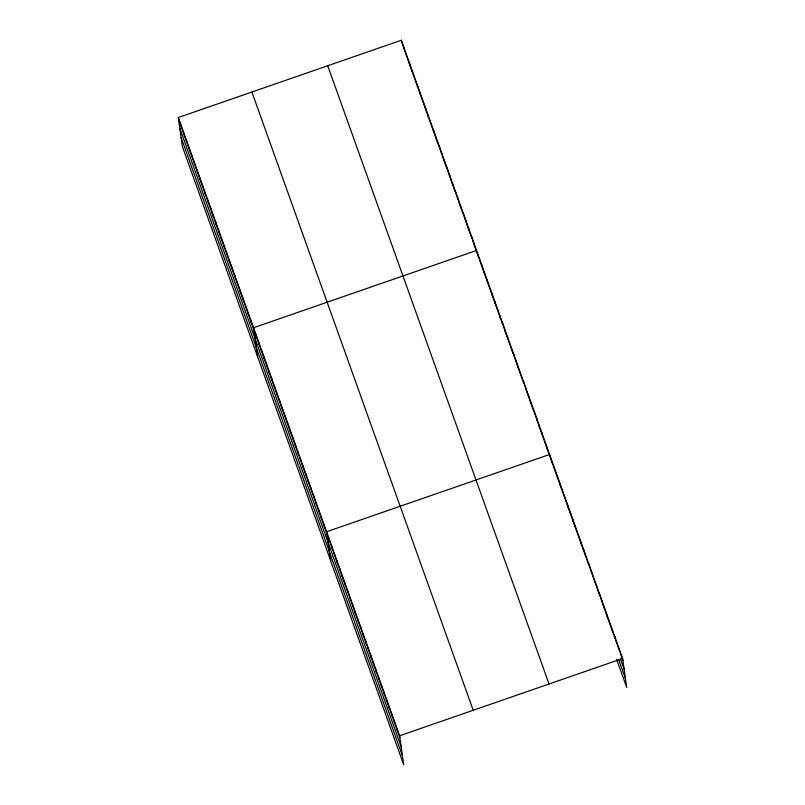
<?xml version="1.0" encoding="UTF-8"?>
<svg xmlns="http://www.w3.org/2000/svg" width="805" height="805" viewBox="0 0 805 805"><rect width="100%" height="100%" fill="white"/><g stroke="black" fill="none" stroke-linecap="round" stroke-linejoin="round"><path stroke-width="1.21" d="M178.297 117.53L399.612 735.77L403.687 764.75L182.363 146.5L178.297 117.53L401.313 40.25L622.637 658.5L626.703 687.47L616.65 659.365M399.612 735.77L622.637 658.5M404.643 50.665L406.565 56.028M406.948 57.105L412.321 72.118L412.069 70.277M412.703 73.195L414.625 78.548M415.008 79.625L420.381 94.638L420.13 92.796M420.774 95.715L422.685 101.078M423.078 102.144L428.451 117.158L428.19 115.326M428.834 118.234L430.756 123.598M431.138 124.664L433.825 132.171L433.563 130.34M434.207 133.248L436.511 139.688L436.25 137.846M436.894 140.754L438.816 146.118M442.267 155.768L446.876 168.637M450.327 178.287L454.936 191.157M458.397 200.817L463.006 213.687M466.457 223.337L471.066 236.207M474.517 245.857L479.056 258.536M479.428 259.582L484.65 274.153L484.389 272.311M485.023 275.189L489.49 287.687M489.863 288.723L497.691 310.589L497.43 308.748M498.064 311.626L502.531 324.113M505.892 333.481L508.126 339.73L507.864 337.889M508.498 340.767L512.966 353.264M516.317 362.632L518.561 368.881L518.299 367.04M518.933 369.918L520.795 375.12M521.167 376.166L523.401 382.405M529.358 399.059L531.23 404.271M531.602 405.307L533.836 411.556M539.793 428.21L544.271 440.697M544.643 441.744L554.705 469.848M555.078 470.885L560.29 485.465L560.028 483.624M560.662 486.502L562.896 492.751M563.269 493.787L565.14 498.989M565.513 500.036L570.725 514.606L570.463 512.765M571.097 515.643L573.331 521.892L573.08 520.05M573.703 522.938L575.565 528.14M575.937 529.177L578.181 535.426M578.554 536.462L583.766 551.043L583.504 549.201M584.138 552.079L586 557.281M586.372 558.328L588.616 564.567M594.573 581.23L599.041 593.718M602.402 603.086L604.636 609.335L604.374 607.493M605.008 610.371L609.476 622.859M609.848 623.905L615.07 638.476L614.809 636.634M615.443 639.522L617.304 644.725M617.677 645.761L619.91 652.01M620.283 653.046L622.889 660.331M620.424 658.882L624.157 669.287M618.743 659.778L625.445 678.514M327.716 65.748L549.04 683.998M251.895 92.022L473.209 710.272M178.549 119.361L399.874 737.611M179.807 128.317L401.132 746.567M181.105 137.544L402.43 755.794M612.202 629.349L612.464 631.19M606.98 614.779L607.242 616.62M601.768 600.208L602.029 602.039L599.162 592.923M596.555 585.638L596.807 587.469M593.939 578.342L594.201 580.184L588.727 563.772M591.333 571.057L591.595 572.898M580.898 541.916L581.16 543.747M567.857 505.48L568.119 507.321M557.422 476.339L557.684 478.17M552.21 461.758L552.461 463.6M549.855 456.314L549.604 454.473L326.578 531.753L330.654 560.733M546.987 447.188L547.249 449.029M541.775 432.617L542.037 434.459M539.169 425.332L539.42 427.173L533.946 410.761M536.553 418.047L536.814 419.878M528.734 396.181L528.986 398.022L523.512 381.61M526.128 388.896L526.379 390.737M515.693 359.755L515.945 361.586L513.077 352.469M505.258 330.603L505.51 332.445L502.652 323.318M500.036 316.033L500.297 317.874M494.823 301.462L495.085 303.294M492.217 294.177L492.469 296.009M486.995 279.597L487.256 281.438M481.782 265.026L482.034 266.868M476.822 252.297L476.56 250.456L253.545 327.726L257.61 356.706M473.873 242.949L474.135 244.78L471.187 235.442M468.5 227.936L468.762 229.767M465.813 220.429L466.075 222.261L463.127 212.923M460.44 205.406L460.702 207.247M457.753 197.899L458.015 199.741L455.067 190.393M452.38 182.886L452.631 184.727M449.693 175.379L449.945 177.221L447.006 167.873M444.31 160.366L444.571 162.208M441.623 152.859L441.885 154.701L438.936 145.353M425.503 107.82L425.765 109.651M417.443 85.29L417.694 87.131M409.373 62.77L409.634 64.611M403.999 47.757L404.261 49.598L401.313 40.25M397.006 728.485L397.268 730.326M394.4 721.2L394.651 723.041M391.783 713.914L392.045 715.756M389.177 706.629L389.439 708.47M386.571 699.344L386.833 701.175M383.965 692.059L384.216 693.89M381.359 684.763L381.61 686.605M378.742 677.478L379.004 679.319M376.136 670.193L376.398 672.034M373.53 662.907L373.792 664.749M370.924 655.622L371.175 657.464M368.308 648.337L368.569 650.178M365.701 641.052L365.963 642.883M363.095 633.766L363.357 635.598M360.489 626.471L360.741 628.313M357.883 619.186L358.134 621.027M355.267 611.901L355.528 613.742M352.66 604.615L352.922 606.457M350.054 597.33L350.316 599.172M347.448 590.045L347.7 591.886M344.832 582.76L345.093 584.591M342.226 575.474L342.487 577.306M339.619 568.179L339.881 570.021M337.013 560.894L337.265 562.735M334.407 553.609L334.659 555.45M331.791 546.323L332.052 548.165M329.185 539.038L329.446 540.88M323.972 524.468L324.224 526.299M321.356 517.182L321.618 519.014M318.75 509.897L319.011 511.728M316.144 502.602L316.405 504.443M313.537 495.317L313.789 497.158M310.931 488.031L311.183 489.873M308.315 480.746L308.577 482.587M305.709 473.461L305.97 475.302M303.103 466.175L303.364 468.007M300.496 458.89L300.748 460.722M297.88 451.605L298.142 453.436M295.274 444.31L295.536 446.151M292.668 437.024L292.929 438.866M290.062 429.739L290.313 431.581M287.455 422.454L287.707 424.295M284.839 415.169L285.101 417.01M282.233 407.883L282.495 409.715M279.627 400.598L279.888 402.43M277.021 393.313L277.272 395.144M274.404 386.018L274.666 387.859M271.798 378.732L272.06 380.574M269.192 371.447L269.454 373.289M266.586 364.162L266.837 366.003M263.98 356.877L264.231 358.718M261.363 349.591L261.625 351.423M258.757 342.306L259.019 344.138M256.151 335.021L256.413 336.852M250.858 320.219L251.11 322.06M248.171 312.712L248.423 314.554M245.475 305.206L245.736 307.047M242.788 297.699L243.05 299.541M240.101 290.192L240.363 292.034M237.415 282.686L237.676 284.527M234.728 275.179L234.99 277.021M232.041 267.673L232.303 269.514M229.355 260.166L229.616 262.007M226.668 252.659L226.93 254.491M223.981 245.153L224.243 246.984M221.294 237.646L221.546 239.477M218.608 230.139L218.859 231.971M215.921 222.623L216.173 224.464M213.234 215.116L213.486 216.958M210.538 207.61L210.799 209.451M207.851 200.103L208.113 201.944M205.164 192.596L205.426 194.438M202.478 185.09L202.739 186.931M199.791 177.583L200.053 179.424M197.104 170.076L197.366 171.918M194.418 162.57L194.679 164.411M191.731 155.063L191.993 156.905M189.044 147.556L189.306 149.398M186.358 140.05L186.609 141.881M183.671 132.543L183.922 134.375M180.984 125.037L181.236 126.868"/></g></svg>
